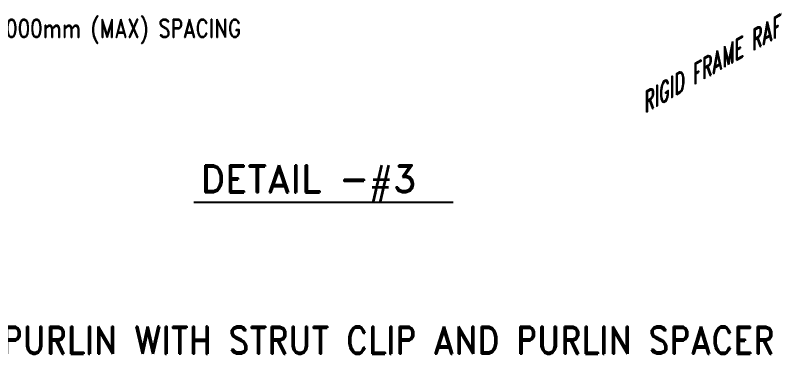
# Model space of a CAD drawing. Header units: inches. Extents: x 3340 to 8649, y 25316 to 28904.
# Drawn here: x 5987 to 6824, y 26605 to 26978 of the extents above; entities that cross this region are included whole.
import ezdxf
from ezdxf.enums import TextEntityAlignment as Align

# ---------------------------------------------------------------- set-up
doc = ezdxf.new("R2010")
doc.units = ezdxf.units.IN
doc.header["$MEASUREMENT"] = 0
doc.layers.add('DIM', color=7, linetype='Continuous')
doc.layers.add('TEXT', color=2, linetype='Continuous', lineweight=0)
doc.styles.add('ROMAND', font='ROMAND', dxfattribs={"height": 3})

msp = doc.modelspace()

# ---------------------------------------------------------------- linework, layer by layer
at = {"layer": 'DIM'}
msp.add_lwpolyline([(6183.9, 26771.98), (6469.64, 26771.98)], dxfattribs=at)

# ---------------------------------------------------------------- texts
at = {"style": 'ROMAND', "oblique": 30, "width": 0.75}
msp.add_text('RIGID FRAME RAFTER', height=20, rotation=29.9938, dxfattribs=at).set_placement((6680.76, 26869.9))
at = {"color": 7, "style": 'ROMAND', "width": 0.9}
msp.add_text('STRUT PURLIN WITH STRUT CLIP AND PURLIN SPACER', height=30, dxfattribs=at).set_placement((6333.22, 26619.59), align=Align.MIDDLE_CENTER)
at = {"layer": 'TEXT', "style": 'ROMAND', "width": 0.8}
msp.add_text('@ 2000mm (MAX) SPACING', height=20, dxfattribs=at).set_placement((5932.94, 26953.56))
at = {"layer": 'TEXT', "style": 'ROMAND'}
msp.add_text('DETAIL -#3', height=30.001, dxfattribs=at).set_placement((6191.48, 26782.52))

doc.saveas('drawing.dxf')
